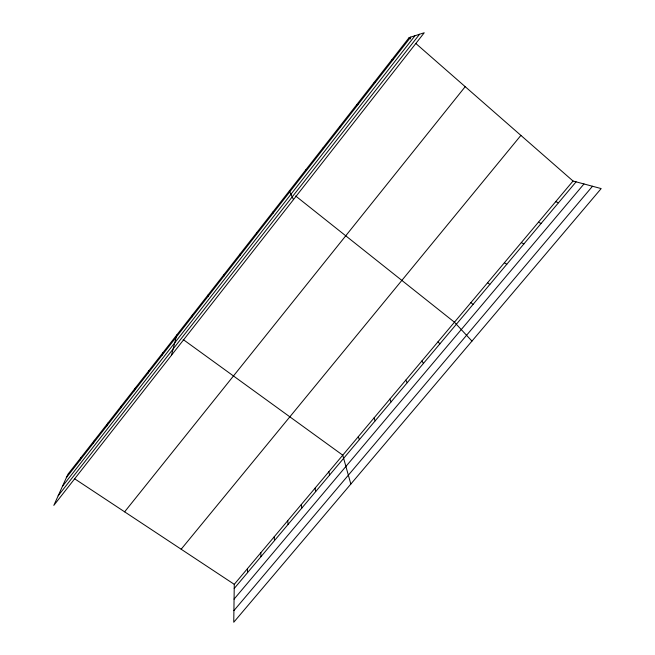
<?xml version="1.0" encoding="UTF-8"?>
<svg xmlns="http://www.w3.org/2000/svg" width="655" height="655" viewBox="0 0 655 655"><rect width="100%" height="100%" fill="white"/><g stroke="black" fill="none" stroke-linecap="round" stroke-linejoin="round"><path stroke-width="0.98" d="M240.229 255.262L240.238 253.747M573.035 181.017L234.269 584.334L233.753 622.25L601.175 188.583L573.035 181.017L415.941 43.574M224.01 276.001L224.166 274.314M207.938 296.568L208.241 294.693M192.013 316.946L192.455 314.891M171.422 355.337L176.809 334.918M162.104 355.198L162.817 352.816M148.104 373.113L148.939 370.583M134.209 390.888L135.167 388.21M120.422 408.523L121.502 405.699M106.749 426.02L107.944 423.048M93.174 443.386L94.484 440.266M79.705 460.612L81.13 457.354M409.129 37.613L67.883 474.31L53.825 505.373L424.252 32.75L409.129 37.613L410.644 38.94M66.343 477.708L410.775 37.081M62.405 486.419L414.992 35.73M58.148 495.819L419.568 34.257M124.63 511.833L465.206 86.673M181.165 549.226L520.897 135.397M234.212 588.493L576.097 181.836M234.064 599.145L583.982 183.957M233.909 610.616L592.497 186.249M391.543 60.129L393 59.818M374.111 82.432L375.397 82.342M356.836 104.538L357.949 104.661M555.645 201.715L558.535 202.722M339.724 126.44L340.665 126.767M538.41 222.233L541.136 223.429M521.323 242.571L523.877 243.947M504.391 262.737L506.782 264.293M74.531 478.715L234.269 584.334M322.768 148.136L323.545 148.677M183.179 339.527L342.753 455.176L350.834 484.053M487.598 282.731L489.825 284.458M295.651 195.992L454.447 322.203L471.952 341.108M470.953 302.553L473.016 304.444M305.959 169.645L306.573 170.382M438.08 341.681L439.841 343.908M421.861 360.995L423.466 363.386M405.772 380.154L407.23 382.7M289.305 190.957L293.497 199.57M389.815 399.149L391.125 401.851M373.997 417.98L375.168 420.837M358.31 436.656L359.333 439.669M272.799 212.073L273.102 213.202M328.843 471.747L329.604 475.039M315.03 488.188L315.669 491.61M301.316 504.506L301.84 508.059M256.449 233.008L256.588 234.326M287.709 520.709L288.11 524.385M274.208 536.789L274.486 540.588M260.796 552.755L260.96 556.676M247.484 568.606L247.541 572.642"/></g></svg>
